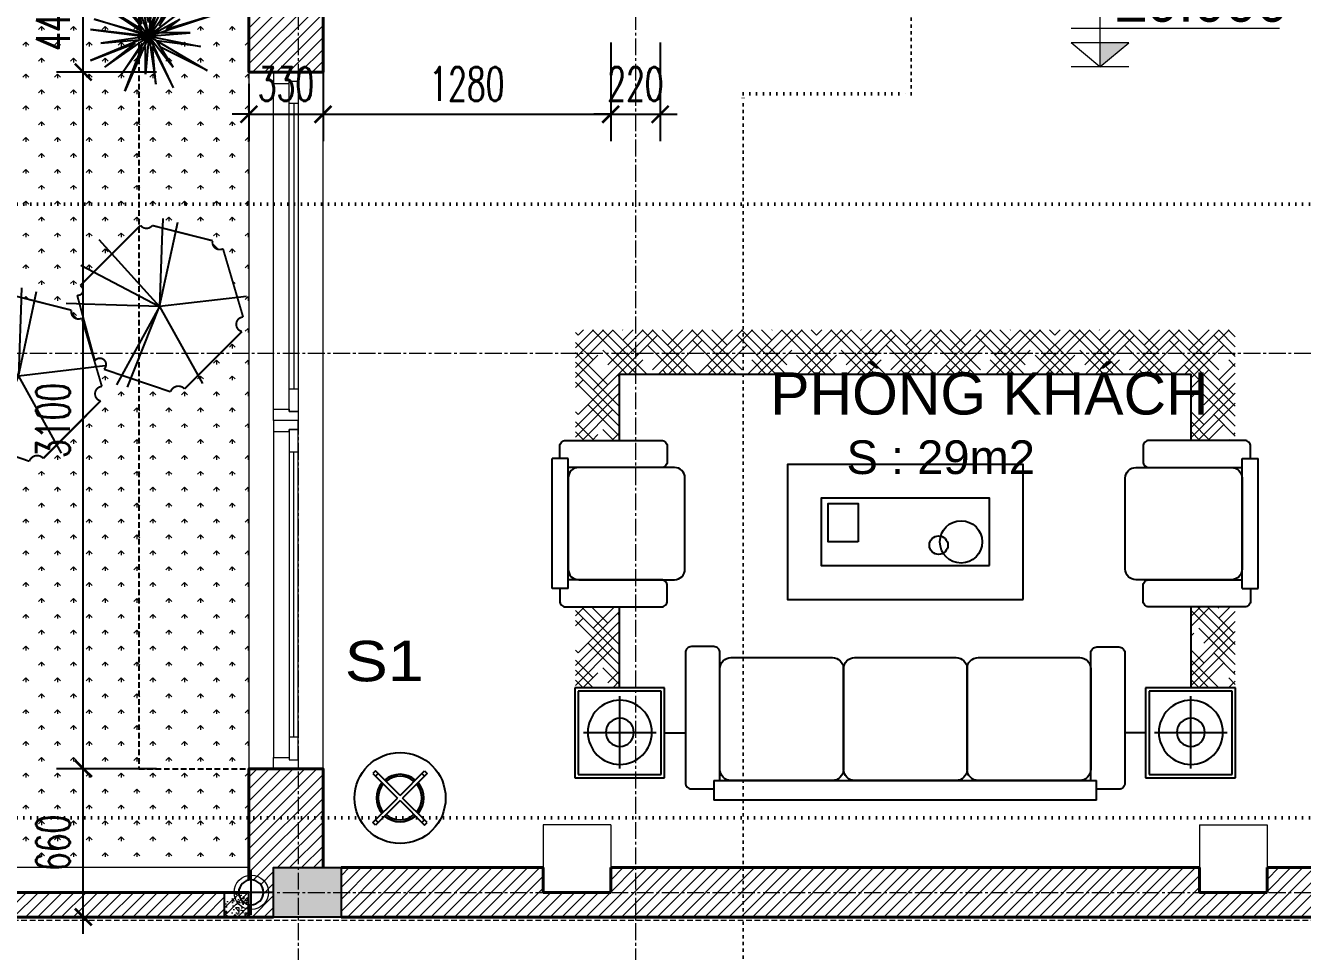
# Model space of a CAD drawing. Header units: millimetres. Extents: x -229618 to 2906, y -178063 to 96806.
# Drawn here: x -209867 to -204185, y -36808 to -32687 of the extents above; entities that cross this region are included whole.
import ezdxf
from ezdxf.enums import TextEntityAlignment as Align

# ---------------------------------------------------------------- set-up
doc = ezdxf.new("R2010")
doc.units = ezdxf.units.MM
doc.header["$LTSCALE"] = 200
doc.header["$MEASUREMENT"] = 0
doc.set_wipeout_variables(frame=1)
doc.header["$PDMODE"] = 3
doc.header["$PDSIZE"] = 50
for name, pattern in [('ACAD_ISO07W100', [3, 0, -3]), ('CENTER2', [1.125, 0.75, -0.125, 0.125, -0.125]), ('DASHED2', [0.375, 0.25, -0.125]), ('HIDDEN2', [0.1875, 0.125, -0.0625])]:
    doc.linetypes.add(name, pattern=pattern)
doc.layers.get('0').update_dxf_attribs({"color": 95, "linetype": 'CONTINUOUS'})
doc.layers.get('DEFPOINTS').update_dxf_attribs({"linetype": 'CONTINUOUS'})
for name, color, linetype, lineweight in [('cat', 1, 'CONTINUOUS', 40), ('hatch', 250, 'CONTINUOUS', 5), ('KH cat', 2, 'HIDDEN2', 50), ('khuat', 8, 'DASHED2', 15), ('nho', 252, 'CONTINUOUS', 15), ('thay', 7, 'CONTINUOUS', 18), ('tim', 18, 'CENTER2', 9)]:
    doc.layers.add(name, color=color, linetype=linetype, lineweight=lineweight)
for name, color, linetype in [('Cayxanh', 99, 'CONTINUOUS'), ('COT', 2, 'CONTINUOUS'), ('DIM', 251, 'CONTINUOUS'), ('NOITHAT', 99, 'CONTINUOUS'), ('TEXT', 33, 'CONTINUOUS'), ('thong ke cua', 7, 'CONTINUOUS'), ('VAT-LIEU', 251, 'CONTINUOUS')]:
    doc.layers.add(name, color=color, linetype=linetype)
doc.styles.add('Aria H iso', font='Vharial_0.ttf')
doc.styles.add('Arial iso', font='vnarial_0.ttf')
doc.styles.add('Arial N  iso', font='vnarialn_0.ttf')
doc.styles.add('Scale', font='vnsimli.shx', dxfattribs={"width": 0.65, "bigfont": 'bigfont.shx'})
doc.styles.add('T3', font='Vhavan_0.ttf', dxfattribs={"width": 0.8})
doc.dimstyles.new('Scale', dxfattribs={"dimscale": 75, "dimtxt": 2, "dimasz": 1, "dimexe": 1.6, "dimexo": 0, "dimgap": 0.8, "dimtad": 1, "dimdec": 0, "dimzin": 0, "dimdsep": 46, "dimtxsty": 'Scale', "dimblk": 'ARCHTICK', "dimcen": 0.1, "dimdle": 1, "dimclrd": 256, "dimclre": 256, "dimclrt": 3, "dimadec": 0, "dimazin": 0, "dimtfac": 1, "dimtdec": 0, "dimtix": 1, "dimtmove": 2, "dimatfit": 3, "dimldrblk": 'ARCHTICK', "dimfxl": 0, "dimtolj": 1, "dimtzin": 0, "dimarcsym": 0})
pattern_1 = [(45, (-231220.12, -29953.56), (-26.516504, 26.516504), [])]

# ---------------------------------------------------------------- blocks, each defined once
blk = doc.blocks.new('bankhach1')
at = {"layer": 'hatch'}
h = blk.add_hatch(dxfattribs=at)
h.set_pattern_fill('HOUND', color=256, scale=500, angle=135, style=0)
h.set_pattern_definition([(135, (113791.455, -122025.032), (-110.4854346, 66.291261), [500, -250]), (225, (113791.455, -122025.032), (110.4854346, 66.291261), [500, -250])])
h.paths.add_polyline_path([(-1199.5, 1467.9), (-1199.5, -1467.9), (-707.1, -1467.9), (-707.1, -1271.2), (-1002.8, -1271.2), (-1002.8, 1271.2), (-711.3, 1271.2), (-707.1, 1271.2), (-707.1, 1467.9)])
h.paths.add_polyline_path([(33.2, -1271.2), (33.2, -1467.9), (393.7, -1467.9), (393.7, -1271.2)])
h.paths.add_polyline_path([(33.2, 1467.9), (33.2, 1271.2), (393.7, 1271.2), (393.7, 1467.9)])
for p, q in [((-48.8, 1569.3), (-627.4, 1569.3)), ((-627.4, 1498.1), (-627.4, 1569.3)), ((-48.8, 1498.1), (-48.8, 1569.3)), ((-48.8, 1498.1), (-627.4, 1498.1)), ((393.7, 1469.3), (393.7, 1069.2)), ((793.9, 1469.3), (393.7, 1469.3)), ((408.7, 1454.3), (408.7, 1084.2)), ((778.8, 1454.3), (408.7, 1454.3)), ((591.9, 1108.9), (591.9, 1431.7)), ((778.8, 1084.2), (778.8, 1454.3)), ((793.9, 1069.2), (793.9, 1469.3)), ((753.3, 1270.3), (430.8, 1270.3)), ((408.7, 1084.2), (778.8, 1084.2)), ((393.7, 1069.2), (793.9, 1069.2)), ((806.4, -851.7), (806.4, 849.8)), ((893.9, 849.8), (893.9, -851.7)), ((806.4, -851.7), (893.9, -851.7)), ((393.7, -1071.1), (393.7, -1471.3)), ((793.9, -1071.1), (393.7, -1071.1)), ((793.9, -1471.3), (793.9, -1071.1)), ((408.7, -1086.1), (408.7, -1456.3)), ((778.8, -1086.1), (408.7, -1086.1)), ((591.9, -1431.6), (591.9, -1108.8)), ((778.8, -1456.3), (778.8, -1086.1)), ((753.3, -1270.2), (430.8, -1270.2)), ((393.7, -1471.3), (793.9, -1471.3)), ((408.7, -1456.3), (778.8, -1456.3)), ((-48.8, -1500), (-627.4, -1500)), ((-627.4, -1500), (-627.4, -1571.3)), ((-48.8, -1500), (-48.8, -1571.3)), ((-48.8, -1571.3), (-627.4, -1571.3))]:
    blk.add_line(p, q)
for points in [[(-627.5, 1535.4), (-681.1, 1535.4, 0.414214), (-707.1, 1509.4), (-707.1, 1083.8, 0.414214), (-681.1, 1057.8), (-612.7, 1057.8, 0.414214), (-586.7, 1083.8), (-586.7, 1497.9, 0.414214)], [(-46.5, 1535.4), (7.2, 1535.4, -0.414214), (33.2, 1509.4), (33.2, 1083.8, -0.414214), (7.2, 1057.8), (-61.2, 1057.8, -0.414214), (-87.2, 1083.8), (-87.2, 1497.9, -0.414214)], [(211.9, 851.4), (211.9, 949.7, -0.414214), (239.2, 977), (817.6, 977, -0.414214), (845, 949.7), (845, 850, -0.414214)], [(806.3, 825.5), (239.2, 825.1, -0.414214), (211.9, 852.5)], [(806.4, -825.1), (237.5, -825.1, 0.414214), (210.2, -852.5)], [(210.2, -851), (210.2, -951.5, 0.414214), (237.5, -978.8), (815.9, -978.8, 0.414214), (843.2, -951.5), (843.2, -851.7, 0.414214)], [(-627.5, -1537.3), (-681.1, -1537.3, -0.414214), (-707.1, -1511.3), (-707.1, -1085.7, -0.414214), (-681.1, -1059.8), (-612.7, -1059.8, -0.414214), (-586.7, -1085.7), (-586.7, -1499.8, -0.414214)], [(-46.5, -1537.3), (7.2, -1537.3, 0.414214), (33.2, -1511.3), (33.2, -1085.7, 0.414214), (7.2, -1059.8), (-61.2, -1059.8, 0.414214), (-87.2, -1085.7), (-87.2, -1499.8, 0.414214)]]:
    blk.add_lwpolyline(points, format="xyb")
for points in [[(-133.9, 978.5), (-540, 978.5, -0.414214), (-586.7, 1025.3), (-586.7, 1451.3, -0.414214), (-540, 1498.1), (-133.9, 1498.1, -0.414214), (-87.2, 1451.3), (-87.2, 1025.3, -0.414214)], [(806.3, 776), (806.3, 324.1, -0.414214), (757.1, 274.9), (308.6, 274.9, -0.414214), (259.4, 324.1), (259.4, 776, -0.414214), (308.6, 825.2), (757.1, 825.2, -0.414214)], [(806.3, 225.9), (806.3, -225.9, -0.414214), (757.1, -275.1), (308.6, -275.1, -0.414214), (259.4, -225.9), (259.4, 225.9, -0.414214), (308.6, 275.1), (757.1, 275.1, -0.414214)], [(806.3, -324.4), (806.3, -775.9, -0.414214), (757.1, -825.1), (308.6, -825.1, -0.414214), (259.4, -775.9), (259.4, -324.4, -0.414214), (308.6, -275.1), (757.1, -275.1, -0.414214)], [(-133.9, -980.5), (-540, -980.5, 0.414214), (-586.7, -1027.2), (-586.7, -1453.2, 0.414214), (-540, -1500), (-133.9, -1500, 0.414214), (-87.2, -1453.2), (-87.2, -1027.2, 0.414214)]]:
    blk.add_lwpolyline(points, format="xyb", close=True)
blk.add_lwpolyline([(893.9, 849.8), (806.4, 849.8)])
for points in [[(0, 524.9), (-600, 524.9), (-600, -524.9), (0, -524.9)], [(-150, 374.9), (-450, 374.9), (-450, -374.9), (-150, -374.9)], [(-255.8, -209.9), (-255.8, -343.3), (-426.4, -343.3), (-426.4, -209.9)]]:
    blk.add_lwpolyline(points, close=True)
for centre, radius in [((-255.8, 248), 94.1), ((-241.1, 148), 41.1)]:
    blk.add_circle(centre, radius)
at = {"extrusion": (0, 0, -1)}
for centre, major_axis in [((591.9, 1270.3), (-100.8, -100.8)), ((591.9, 1270.3), (-44.2, -44.2)), ((591.9, -1270.2), (-100.8, -100.8)), ((591.9, -1270.2), (-44.2, -44.2))]:
    blk.add_ellipse(centre, major_axis=major_axis, ratio=1, start_param=3.926991, end_param=10.210176, dxfattribs=at)
at = {"layer": 'NOITHAT'}
for p, q in [((-707.1, 1271.2), (-1002.8, 1271.2)), ((-1002.8, -1271.2), (-1002.8, 1271.2)), ((393.7, 1271.2), (33.2, 1271.2)), ((593.8, 1069.2), (593.8, 977)), ((593.8, -1071.1), (593.8, -978.8)), ((-707.1, -1271.2), (-1002.8, -1271.2)), ((393.7, -1271.2), (33.2, -1271.2))]:
    blk.add_line(p, q, dxfattribs=at)
blk = doc.blocks.new('bd')
at = {"layer": 'NOITHAT'}
for p, q in [((-218, 241), (-241, 218)), ((0, 23), (-218, 241)), ((0, 23), (218, 241)), ((218, 241), (241, 218)), ((-241, 218), (-23, 0)), ((-195, 218), (-218, 195)), ((241, 218), (23, 0)), ((195, 218), (218, 195)), ((-241, -218), (-23, 0)), ((241, -218), (23, 0)), ((0, -23), (-218, -241)), ((0, -23), (218, -241)), ((-218, -241), (-241, -218)), ((-195, -218), (-218, -195)), ((195, -218), (218, -195)), ((218, -241), (241, -218))]:
    blk.add_line(p, q, dxfattribs=at)
blk.add_circle((0, 0), 405, dxfattribs=at)
for radius, start, end in [(211, 139.4117, 220.5883), (194, 139.7802, 220.2198), (211, 49.4117, 130.5883), (194, 49.7802, 130.2198), (194, 319.7802, 40.2198), (211, 319.4117, 40.5883), (211, 229.4117, 310.5883), (194, 229.7802, 310.2198)]:
    blk.add_arc((0, 0), radius, start, end, dxfattribs=at)
blk = doc.blocks.new('cao do')
at = {"layer": 'thay'}
for p, q in [((0, 444.6), (0, 0)), ((798.2, 170.2), (-128.3, 170.2)), ((0, 0), (-127.9, 106.1)), ((127.9, 106.1), (-127.9, 106.1)), ((0, 0), (127.9, 106.1))]:
    blk.add_line(p, q, dxfattribs=at)
at = {"layer": 'thay', "ltscale": 600}
blk.add_line((128.3, 0), (-128.3, 0), dxfattribs=at)
at = {"layer": 'thay', "color": 150, "ltscale": 600}
blk.add_solid([(0, 0), (0, 106.1), (127.9, 106.1)], dxfattribs=at)
at = {"layer": 'TEXT', "style": 'Arial N  iso'}
blk.add_attdef('%%P0.000', text='', height=200, dxfattribs=at).set_placement((69.5, 290), align=Align.MIDDLE_LEFT)
blk = doc.blocks.new('_ArchTick')
at = {"color": 0, "linetype": 'ByBlock', "const_width": 0.15}
blk.add_lwpolyline([(-0.5, -0.5), (0.5, 0.5)], dxfattribs=at)
blk = doc.blocks.new('*D276')
at = {"layer": 'DEFPOINTS', "color": 0, "linetype": 'Continuous'}
for p in [(-209609.5, -35994.5), (-209284.5, -35994.5), (-209284.5, -36654.5)]:
    blk.add_point(p, dxfattribs=at)
at = {"layer": 'DIM', "linetype": 'Continuous', "lineweight": -2}
for p, q in [((-209609.5, -36729.5), (-209609.5, -35919.5)), ((-209284.5, -35994.5), (-209729.5, -35994.5)), ((-209284.5, -36654.5), (-209729.5, -36654.5))]:
    blk.add_line(p, q, dxfattribs=at)
at = {"layer": 'DIM', "linetype": 'Continuous', "lineweight": -2, "xscale": 75, "yscale": 75, "zscale": 75}
for p, rotation in [((-209609.5, -35994.5), 90), ((-209609.5, -36654.5), 270)]:
    blk.add_blockref('_ArchTick', p, dxfattribs=dict(at, rotation=rotation))
at = {"layer": 'DIM', "color": 3, "linetype": 'Continuous', "insert": (-209744.5, -36324.5), "char_height": 150, "attachment_point": 5, "rotation": 90, "style": 'Scale'}
blk.add_mtext('\\A1;660', dxfattribs=at)
blk = doc.blocks.new('*D305')
at = {"layer": 'DEFPOINTS', "color": 0, "linetype": 'Continuous'}
for p in [(-208873, -32946.7), (-208543, -32946.7), (-208543, -33082.3)]:
    blk.add_point(p, dxfattribs=at)
at = {"layer": 'DIM', "linetype": 'Continuous', "lineweight": -2}
for p, q in [((-208873, -32946.7), (-208873, -33202.3)), ((-208543, -32946.7), (-208543, -33202.3)), ((-208873, -33082.3), (-208948, -33082.3)), ((-208873, -33082.3), (-208543, -33082.3)), ((-208543, -33082.3), (-208468, -33082.3))]:
    blk.add_line(p, q, dxfattribs=at)
at = {"layer": 'DIM', "linetype": 'Continuous', "lineweight": -2, "xscale": 75, "yscale": 75, "zscale": 75}
blk.add_blockref('_ArchTick', (-208873, -33082.3), dxfattribs=at)
at = {"layer": 'DIM', "linetype": 'Continuous', "lineweight": -2, "xscale": 75, "yscale": 75, "zscale": 75, "rotation": 180}
blk.add_blockref('_ArchTick', (-208543, -33082.3), dxfattribs=at)
at = {"layer": 'DIM', "color": 3, "linetype": 'Continuous', "insert": (-208708, -32947.3), "char_height": 150, "attachment_point": 5, "style": 'Scale'}
blk.add_mtext('\\A1;330', dxfattribs=at)
blk = doc.blocks.new('*D306')
at = {"layer": 'DEFPOINTS', "color": 0, "linetype": 'Continuous'}
for p in [(-208543, -32762.4), (-207263, -32762.4), (-207263, -33082.3)]:
    blk.add_point(p, dxfattribs=at)
at = {"layer": 'DIM', "linetype": 'Continuous', "lineweight": -2}
for p, q in [((-208543, -32762.4), (-208543, -33202.3)), ((-207263, -32762.4), (-207263, -33202.3)), ((-208618, -33082.3), (-207188, -33082.3))]:
    blk.add_line(p, q, dxfattribs=at)
at = {"layer": 'DIM', "linetype": 'Continuous', "lineweight": -2, "xscale": 75, "yscale": 75, "zscale": 75, "rotation": 180}
blk.add_blockref('_ArchTick', (-208543, -33082.3), dxfattribs=at)
at = {"layer": 'DIM', "linetype": 'Continuous', "lineweight": -2, "xscale": 75, "yscale": 75, "zscale": 75}
blk.add_blockref('_ArchTick', (-207263, -33082.3), dxfattribs=at)
at = {"layer": 'DIM', "color": 3, "linetype": 'Continuous', "insert": (-207903, -32947.3), "char_height": 150, "attachment_point": 5, "style": 'Scale'}
blk.add_mtext('\\A1;1280', dxfattribs=at)
blk = doc.blocks.new('*D167')
at = {"layer": 'DEFPOINTS', "color": 0, "linetype": 'Continuous'}
for p in [(-207263, -32762.4), (-207043, -32762.4), (-207043, -33082.3)]:
    blk.add_point(p, dxfattribs=at)
at = {"layer": 'DIM', "linetype": 'Continuous', "lineweight": -2}
for p, q in [((-207263, -32762.4), (-207263, -33202.3)), ((-207043, -32762.4), (-207043, -33202.3)), ((-207263, -33082.3), (-207338, -33082.3)), ((-207263, -33082.3), (-207043, -33082.3)), ((-207043, -33082.3), (-206968, -33082.3))]:
    blk.add_line(p, q, dxfattribs=at)
at = {"layer": 'DIM', "linetype": 'Continuous', "lineweight": -2, "xscale": 75, "yscale": 75, "zscale": 75}
blk.add_blockref('_ArchTick', (-207263, -33082.3), dxfattribs=at)
at = {"layer": 'DIM', "linetype": 'Continuous', "lineweight": -2, "xscale": 75, "yscale": 75, "zscale": 75, "rotation": 180}
blk.add_blockref('_ArchTick', (-207043, -33082.3), dxfattribs=at)
at = {"layer": 'DIM', "color": 3, "linetype": 'Continuous', "insert": (-207153, -32947.3), "char_height": 150, "attachment_point": 5, "style": 'Scale'}
blk.add_mtext('\\A1;220', dxfattribs=at)
blk = doc.blocks.new('tn')
at = {"layer": 'DIM', "linetype": 'Continuous'}
for p, q in [((-0.4, 100), (-0.4, -100)), ((99.6, 0), (-99.6, 0))]:
    blk.add_line(p, q, dxfattribs=at)
at = {"layer": 'TEXT', "linetype": 'Continuous'}
blk.add_circle((-0.4, 0), 55, dxfattribs=at)
blk = doc.blocks.new('cay2')
blk.add_wipeout([(-783, 2606), (-670, 2541), (-564, 2533), (-470, 2560), (-411, 2604), (-366, 2656), (-346, 2707), (1721, 2007), (1706, 1886), (1709, 1783), (1763, 1696), (1841, 1650), (1960, 1649), (2033, 1688), (2058, 1715), (2621, -363), (2527, -374), (2478, -408), (2441, -470), (2435, -543), (2455, -601), (2521, -666), (633, -2556), (527, -2513), (420, -2486), (328, -2506), (236, -2579), (-1684, -2094), (-1684, -1991), (-1767, -1861), (-1838, -1838), (-2014, -1840), (-2653, 330), (-2535, 371), (-2436, 544), (-2458, 664), (-2615, 791), (-792, 2615)]).dxf.layer = 'NOITHAT'
at = {"color": 0}
for p, q in [((0, 0), (-1361, 2446)), ((1019, 2557), (0, 0)), ((0, 0), (1372, 2490)), ((-2756, -321), (0, 0)), ((0, 0), (-580, -2689)), ((-97, -2800), (0, 0)), ((0, 0), (2971, -100)), ((2506, -1317), (0, 0)), ((1930, -2136), (0, 0)), ((-1666, -2009), (-1838, -1838))]:
    blk.add_line(p, q, dxfattribs=at)
at = {"color": 0, "const_width": 60.3}
blk.add_lwpolyline([(662, -2533), (2524, -663, -0.87835), (2621, -363), (2058, 1715, -1.08251), (1768, 1992), (-346, 2707, -0.572261), (-792, 2615), (-2615, 791, -0.858996), (-2653, 330), (-2014, -1840, -0.641787), (-1684, -2094), (236, -2579, -0.502365), (604, -2579)], format="xyb", close=True, dxfattribs=at)
blk = doc.blocks.new('kh cua')
at = {"ltscale": 600}
blk.add_wipeout([(0, 210.4), (-65, 200.1), (-123.6, 170.2), (-170.2, 123.6), (-200.1, 65), (-210.4, 0), (-200.1, -65), (-170.2, -123.6), (-123.6, -170.2), (-65, -200.1), (0, -210.4), (65, -200.1), (123.6, -170.2), (170.2, -123.6), (200.1, -65), (210.4, 0), (200.1, 65), (170.2, 123.6), (123.6, 170.2), (65, 200.1)], dxfattribs=at).dxf.layer = 'thong ke cua'
at = {"layer": 'thong ke cua', "color": 1, "style": 'T3', "width": 0.973787}
blk.add_attdef('AA', text='', height=180, rotation=0.3157, dxfattribs=at).set_placement((-171.5, -80.9), (179.8, -78.9), align=Align.FIT)
blk = doc.blocks.new('*D56')
at = {"layer": 'DEFPOINTS', "color": 0, "linetype": 'Continuous'}
for p in [(-209609.5, -32894.5), (-209284.5, -32894.5), (-209284.5, -35994.5)]:
    blk.add_point(p, dxfattribs=at)
at = {"layer": 'DIM', "linetype": 'Continuous', "lineweight": -2}
for p, q in [((-209609.5, -36069.5), (-209609.5, -32819.5)), ((-209284.5, -32894.5), (-209729.5, -32894.5)), ((-209284.5, -35994.5), (-209729.5, -35994.5))]:
    blk.add_line(p, q, dxfattribs=at)
at = {"layer": 'DIM', "linetype": 'Continuous', "lineweight": -2, "xscale": 75, "yscale": 75, "zscale": 75}
for p, rotation in [((-209609.5, -32894.5), 90), ((-209609.5, -35994.5), 270)]:
    blk.add_blockref('_ArchTick', p, dxfattribs=dict(at, rotation=rotation))
at = {"layer": 'DIM', "color": 3, "linetype": 'Continuous', "insert": (-209744.5, -34444.5), "char_height": 150, "attachment_point": 5, "rotation": 90, "style": 'Scale'}
blk.add_mtext('\\A1;3100', dxfattribs=at)
blk = doc.blocks.new('*D57')
at = {"layer": 'DEFPOINTS', "color": 0, "linetype": 'Continuous'}
for p in [(-209609.5, -32454.5), (-209284.5, -32454.5), (-209284.5, -32894.5)]:
    blk.add_point(p, dxfattribs=at)
at = {"layer": 'DIM', "linetype": 'Continuous', "lineweight": -2}
for p, q in [((-209609.5, -32969.5), (-209609.5, -32379.5)), ((-209284.5, -32454.5), (-209729.5, -32454.5)), ((-209284.5, -32894.5), (-209729.5, -32894.5))]:
    blk.add_line(p, q, dxfattribs=at)
at = {"layer": 'DIM', "linetype": 'Continuous', "lineweight": -2, "xscale": 75, "yscale": 75, "zscale": 75}
for p, rotation in [((-209609.5, -32454.5), 90), ((-209609.5, -32894.5), 270)]:
    blk.add_blockref('_ArchTick', p, dxfattribs=dict(at, rotation=rotation))
at = {"layer": 'DIM', "color": 3, "linetype": 'Continuous', "insert": (-209744.5, -32674.5), "char_height": 150, "attachment_point": 5, "rotation": 90, "style": 'Scale'}
blk.add_mtext('\\A1;440', dxfattribs=at)
blk = doc.blocks.new('COTOCTIEN')
at = {"layer": 'Cayxanh'}
for p, q in [((0, 0), (-113, 1074)), ((-113, 1074), (0, 226)), ((0, 0), (226, 1074)), ((0, 226), (226, 1074)), ((0, 0), (-735, 1017)), ((-735, 1017), (-170, 170)), ((0, 0), (735, 904)), ((735, 904), (125, 200)), ((0, 0), (-396, 791)), ((-396, 791), (-177, 246)), ((0, 0), (-226, 678)), ((-226, 678), (-16, 153)), ((0, 0), (283, 791)), ((283, 791), (125, 200)), ((0, 0), (-735, 565)), ((-735, 565), (-57, 57)), ((0, 0), (848, 565)), ((848, 565), (113, 113)), ((0, 0), (-1017, 339)), ((-1017, 339), (-283, 113)), ((0, 0), (-509, 283)), ((-509, 283), (-283, 113)), ((0, 0), (904, 283)), ((904, 283), (113, 57)), ((0, 0), (-961, -565)), ((0, 0), (-848, -170)), ((0, 0), (-678, 57)), ((-678, 57), (-170, 57)), ((0, 0), (-396, -509)), ((0, 0), (-396, -848)), ((0, 0), (-113, -791)), ((0, 0), (961, 113)), ((0, 0), (57, -622)), ((0, 0), (396, -904)), ((0, 0), (961, -396)), ((0, 0), (791, -113)), ((0, 0), (452, -622)), ((0, 0), (735, -509)), ((961, 113), (113, 0)), ((-961, -565), (-190, -180)), ((-848, -170), (-123, -72)), ((-396, -509), (-123, -72)), ((-57, -170), (-396, -848)), ((-113, -791), (-57, -170)), ((57, -622), (57, -170)), ((452, -622), (113, -113)), ((396, -904), (113, -170)), ((791, -113), (170, -57)), ((961, -396), (226, -113)), ((226, -113), (735, -509))]:
    blk.add_line(p, q, dxfattribs=at)

msp = doc.modelspace()

# ---------------------------------------------------------------- hatches: boundary and pattern name
at = {"layer": 'hatch', "linetype": 'Continuous'}
h = msp.add_hatch(dxfattribs=at)
h.set_pattern_fill('BT', color=256, scale=100, style=0)
h.set_pattern_definition([(0, (83.29, 12.83), (0, 100), [0, -100]), (0, (12.65, 56.06), (0, 100), [0, -100]), (0, (15.78, 38.46), (0, 100), [0, -100]), (0, (51, 46.67), (0, 100), [0, -100]), (0, (32.02, 75.43), (0, 100), [0, -100]), (0, (26.93, 62.72), (0, 100), [0, -100]), (0, (35.94, 84.04), (0, 100), [0, -100]), (0, (22.04, 92.45), (0, 100), [0, -100]), (0, (41.22, 70.54), (0, 100), [0, -100]), (0, (9.13, 70.93), (0, 100), [0, -100]), (0, (73.12, 71.32), (0, 100), [0, -100]), (0, (87.6, 74.06), (0, 100), [0, -100]), (0, (80.16, 63.89), (0, 100), [0, -100]), (0, (82.32, 50.2), (0, 100), [0, -100]), (0, (56.29, 62.13), (0, 100), [0, -100]), (0, (55.51, 34.55), (0, 100), [0, -100]), (0, (55.51, 25.94), (0, 100), [0, -100]), (0, (8.15, 23.98), (0, 100), [0, -100]), (0, (47.68, 35.72), (0, 100), [0, -100]), (0, (48.07, 2.46), (0, 100), [0, -100]), (0, (37.31, 23.79), (0, 100), [0, -100]), (0, (38.09, 14), (0, 100), [0, -100]), (0, (25.17, 6.77), (0, 100), [0, -100]), (0, (31.83, 20.07), (0, 100), [0, -100]), (0, (27.13, 24.18), (0, 100), [0, -100]), (45, (79.99, 21.105), (0, 100.00003), [8, -133.4214]), (135, (85.65, 26.76), (-100.00003, 0), [8, -133.4214]), (270, (79.99, 32.42), (100, -2e-14), [11.3137, -88.6863]), (180, (76.52, 22.38), (-1e-14, -100), [12, -88]), (270, (64.52, 22.38), (100, -2e-14), [12, -88]), (45, (64.52, 10.38), (0, 100.00003), [16.9706, -124.4508]), (90, (39.51, 29.29), (-100, 6e-15), [16.8, -83.2]), (180, (39.51, 46.09), (-1e-14, -100), [16.8, -83.2]), (315, (22.714, 46.095), (100.00003, -2e-14), [23.7588, -117.6626]), (135, (25.28, 11.31), (-100.00003, 0), [7, -134.4214]), (225, (20.33, 16.26), (-1e-14, -100.00003), [7, -134.4214]), (0, (15.38, 11.31), (0, 100), [9.8995, -90.1005]), (0, (61.83, 78.92), (0, 100), [13.75, -86.25]), (90, (75.58, 78.92), (-100, 6e-15), [13.75, -86.25]), (225, (75.584, 92.67), (-1e-14, -100.00003), [19.4454, -121.9759]), (270, (50.27, 80.91), (100, -2e-14), [12.5, -87.5]), (0, (50.27, 68.41), (0, 100), [12.5, -87.5]), (135, (62.77, 68.41), (-100.00003, 0), [17.6777, -123.7437]), (45, (56.63, 84.76), (0, 100.00003), [8.5, -132.9214]), (135, (62.64, 90.77), (-100.00003, 0), [8.5, -132.9214]), (270, (56.63, 96.78), (100, -2e-14), [12.0208, -87.9792]), (135, (17.366, 77.56), (-100.00003, 0), [14.1421, -127.2792]), (0, (7.37, 77.56), (0, 100), [10, -90]), (270, (7.37, 87.56), (100, -2e-14), [10, -90]), (45, (0, 0), (-49.497475, 49.497475), []), (45, (35, 0), (-49.497475, 49.497475), [])])
h.paths.add_polyline_path([(-200963, -26684.5), (-200743, -26684.5), (-200743, -26904.5), (-200963, -26904.5)])
h.paths.add_polyline_path([(-195563, -32234.5), (-195343, -32234.5), (-195343, -32454.5), (-195563, -32454.5)])
h.paths.add_polyline_path([(-196763, -28634.5), (-196543, -28634.5), (-196543, -28854.5), (-196763, -28854.5)])
h.paths.add_polyline_path([(-208763, -29834.5), (-208543, -29834.5), (-208543, -30054.5), (-208763, -30054.5)])
h.paths.add_polyline_path([(-207263, -29834.5), (-207043, -29834.5), (-207043, -30054.5), (-207263, -30054.5)])
h.paths.add_polyline_path([(-207263, -26684.5), (-207043, -26684.5), (-207043, -26904.5), (-207263, -26904.5)])
h.paths.add_polyline_path([(-195563, -32234.5), (-195643, -32234.5), (-195643, -32454.4), (-195563, -32454.4)])
h.paths.add_polyline_path([(-203363, -33954.5), (-203143, -33954.5), (-203143, -34254.5), (-203363, -34254.5)])
h.paths.add_polyline_path([(-203443, -36654.5), (-203443, -36434.5), (-203143, -36434.5), (-203143, -36654.5)])
h.paths.add_polyline_path([(-208463, -36434.5), (-208463, -36654.5), (-208763, -36654.5), (-208763, -36434.5)])
h.paths.add_polyline_path([(-195643, -36654.5), (-195643, -36434.5), (-195343, -36434.5), (-195343, -36654.5)])
h.paths.add_polyline_path([(-200663, -28634.5), (-200663, -28854.5), (-200963, -28854.5), (-200963, -28634.5)])
h.paths.add_polyline_path([(-203443, -30054.5), (-203443, -29834.5), (-203143, -29834.5), (-203143, -30054.5)])
h.paths.add_polyline_path([(-208463, -32234.5), (-208463, -32454.5), (-208763, -32454.5), (-208763, -32234.5)])
h.paths.add_polyline_path([(-200963, -32154.5), (-200743, -32154.5), (-200743, -32454.5), (-200963, -32454.5)])
h.paths.add_polyline_path([(-200663, -36434.5), (-200663, -36654.5), (-200963, -36654.5), (-200963, -36434.5)])
h = msp.add_hatch(dxfattribs=at)
h.set_pattern_fill('ANSI31', color=256, scale=300, style=0)
h.set_pattern_definition([(45, (-236950.12, -34153.56), (-26.516504, 26.516504), [])])
h.paths.add_polyline_path([(-208433, -32454.5), (-208463, -32454.5), (-208463, -32234.5), (-208433, -32234.5)])
h.paths.add_polyline_path([(-203143, -30319.5), (-203443, -30319.5), (-203443, -30054.5), (-203143, -30054.5)])
h.paths.add_polyline_path([(-208433, -30164.5), (-208873, -30164.5), (-208873, -29724.5), (-208433, -29724.5)])
h.paths.add_polyline_path([(-208543, -30054.5), (-208543, -29834.5), (-208763, -29834.5), (-208763, -30054.5)], flags=16)
h.paths.add_polyline_path([(-208543, -32894.5), (-208873, -32894.5), (-208873, -32234.5), (-208763, -32234.5), (-208763, -32454.5), (-208543, -32454.5)])
h.paths.add_polyline_path([(-200743, -32124.5), (-200963, -32124.5), (-200963, -31644.5), (-200743, -31644.5)])
h.paths.add_polyline_path([(-200963, -32154.5), (-200963, -32124.5), (-200743, -32124.5), (-200743, -32154.5)])
h.paths.add_polyline_path([(-207263, -31949.5), (-207043, -31949.5), (-207043, -32454.5), (-208433, -32454.5), (-208433, -32234.5), (-207263, -32234.5)])
h.paths.add_polyline_path([(-207043, -30449.5), (-207263, -30449.5), (-207263, -30054.5), (-207043, -30054.5)])
h.paths.add_polyline_path([(-204383, -29944.5), (-204383, -29834.5), (-206763, -29834.5), (-206763, -29724.5), (-207263, -29724.5), (-207263, -29834.5), (-207043, -29834.5), (-207043, -29944.5)])
h = msp.add_hatch(dxfattribs=at)
h.set_pattern_fill('GRASS', color=256, scale=100, style=0)
h.set_pattern_definition([(270, (12660.6, -57722.86), (-70.710678, -70.710678), [18.75, -122.671356]), (315, (12660.6, -57722.86), (-70.71068, -70.71068), [18.75, -81.25]), (225, (12660.6, -57722.86), (-70.71068, 70.71068), [18.75, -81.25])])
h.paths.add_polyline_path([(-212653, -32454.5), (-208873, -32454.5), (-208873, -36434.5), (-212653, -36434.5)])
h = msp.add_hatch(dxfattribs=at)
h.set_pattern_fill('ANSI31', color=256, scale=300, style=0)
h.set_pattern_definition(pattern_1)
h.paths.add_polyline_path([(-203253, -36434.5), (-203363, -36434.5), (-203363, -34254.5), (-203253, -34254.5)])
h.paths.add_polyline_path([(-203473, -36654.5), (-208433, -36654.5), (-208433, -36434.5), (-207563, -36434.5), (-207563, -36544.5), (-207263, -36544.5), (-207263, -36434.5), (-204643, -36434.5), (-204643, -36544.5), (-204343, -36544.5), (-204343, -36434.5), (-203473, -36434.5)])
edge = h.paths.add_edge_path(flags=17)
edge.add_line((-208863, -36544.5), (-208863, -36599.5))
edge.add_arc((-208863, -36544.5), 55, 270, 360)
edge.add_line((-208808, -36544.5), (-208863, -36544.5))
edge = h.paths.add_edge_path()
edge.add_arc((-208863, -36544.5), 55, 0, 100.4757, ccw=False)
edge.add_line((-208808, -36544.5), (-208863, -36544.5))
edge.add_line((-208863, -36544.5), (-208863, -36599.5))
edge.add_arc((-208863, -36544.5), 55, 259.5243, 270, ccw=False)
edge.add_line((-208873, -36598.6), (-208873, -36654.5))
edge.add_line((-208873, -36654.5), (-208763, -36654.5))
edge.add_line((-208763, -36654.5), (-208763, -36434.5))
edge.add_line((-208763, -36434.5), (-208543, -36434.5))
edge.add_line((-208543, -36434.5), (-208543, -35994.5))
edge.add_line((-208543, -35994.5), (-208873, -35994.5))
edge.add_line((-208873, -35994.5), (-208873, -36490.5))
h.paths.add_polyline_path([(-203443, -36654.5), (-203473, -36654.5), (-203473, -36434.5), (-203443, -36434.5)])
h.paths.add_polyline_path([(-208433, -36654.5), (-208463, -36654.5), (-208463, -36434.5), (-208433, -36434.5)])
h = msp.add_hatch(dxfattribs=at)
h.set_pattern_fill('ANSI31', color=256, scale=300, style=0)
h.set_pattern_definition(pattern_1)
h.paths.add_polyline_path([(-208983, -36654.5), (-208983, -36544.5), (-212653, -36544.5), (-212653, -36654.5)])
h = msp.add_hatch(dxfattribs=at)
h.set_pattern_fill('BT', color=256, scale=100, style=0)
h.set_pattern_definition([(0, (-11971.71, -9847.17), (0, 100), [0, -100]), (0, (-12042.35, -9803.94), (0, 100), [0, -100]), (0, (-12039.22, -9821.54), (0, 100), [0, -100]), (0, (-12004, -9813.33), (0, 100), [0, -100]), (0, (-12022.98, -9784.57), (0, 100), [0, -100]), (0, (-12028.07, -9797.28), (0, 100), [0, -100]), (0, (-12019.06, -9775.96), (0, 100), [0, -100]), (0, (-12032.96, -9767.55), (0, 100), [0, -100]), (0, (-12013.78, -9789.46), (0, 100), [0, -100]), (0, (-12045.87, -9789.07), (0, 100), [0, -100]), (0, (-11981.88, -9788.68), (0, 100), [0, -100]), (0, (-11967.4, -9785.94), (0, 100), [0, -100]), (0, (-11974.84, -9796.11), (0, 100), [0, -100]), (0, (-11972.68, -9809.8), (0, 100), [0, -100]), (0, (-11998.71, -9797.87), (0, 100), [0, -100]), (0, (-11999.49, -9825.45), (0, 100), [0, -100]), (0, (-11999.49, -9834.06), (0, 100), [0, -100]), (0, (-12046.85, -9836.02), (0, 100), [0, -100]), (0, (-12007.32, -9824.28), (0, 100), [0, -100]), (0, (-12006.93, -9857.54), (0, 100), [0, -100]), (0, (-12017.69, -9836.21), (0, 100), [0, -100]), (0, (-12016.91, -9846), (0, 100), [0, -100]), (0, (-12029.83, -9853.23), (0, 100), [0, -100]), (0, (-12023.17, -9839.93), (0, 100), [0, -100]), (0, (-12027.87, -9835.82), (0, 100), [0, -100]), (45, (-11975.01, -9838.895), (0, 100.00003), [8, -133.4214]), (135, (-11969.35, -9833.24), (-100.00003, 0), [8, -133.4214]), (270, (-11975.01, -9827.58), (100, -2e-14), [11.3137, -88.6863]), (180, (-11978.48, -9837.62), (-1e-14, -100), [12, -88]), (270, (-11990.48, -9837.62), (100, -2e-14), [12, -88]), (45, (-11990.48, -9849.62), (0, 100.00003), [16.9706, -124.4508]), (90, (-12015.49, -9830.71), (-100, 6e-15), [16.8, -83.2]), (180, (-12015.49, -9813.91), (-1e-14, -100), [16.8, -83.2]), (315, (-12032.286, -9813.905), (100.00003, -2e-14), [23.7588, -117.6626]), (135, (-12029.72, -9848.69), (-100.00003, 0), [7, -134.4214]), (225, (-12034.67, -9843.74), (-1e-14, -100.00003), [7, -134.4214]), (0, (-12039.62, -9848.69), (0, 100), [9.8995, -90.1005]), (0, (-11993.17, -9781.08), (0, 100), [13.75, -86.25]), (90, (-11979.42, -9781.08), (-100, 6e-15), [13.75, -86.25]), (225, (-11979.416, -9767.33), (-1e-14, -100.00003), [19.4454, -121.9759]), (270, (-12004.73, -9779.09), (100, -2e-14), [12.5, -87.5]), (0, (-12004.73, -9791.59), (0, 100), [12.5, -87.5]), (135, (-11992.23, -9791.59), (-100.00003, 0), [17.6777, -123.7437]), (45, (-11998.37, -9775.24), (0, 100.00003), [8.5, -132.9214]), (135, (-11992.36, -9769.23), (-100.00003, 0), [8.5, -132.9214]), (270, (-11998.37, -9763.22), (100, -2e-14), [12.0208, -87.9792]), (135, (-12037.634, -9782.44), (-100.00003, 0), [14.1421, -127.2792]), (0, (-12047.63, -9782.44), (0, 100), [10, -90]), (270, (-12047.63, -9772.44), (100, -2e-14), [10, -90]), (45, (-12055, -9860), (-49.497475, 49.497475), []), (45, (-12020, -9860), (-49.497475, 49.497475), [])])
h.paths.add_polyline_path([(-208873, -36654.5), (-208983, -36654.5), (-208983, -36544.5), (-208873, -36544.5)])

# ---------------------------------------------------------------- linework, layer by layer
at = {"layer": 'cat', "linetype": 'Continuous'}
for p, q in [((-208463, -36434.5), (-207563, -36434.5)), ((-207563, -36434.5), (-207563, -36544.5)), ((-207263, -36434.5), (-204643, -36434.5)), ((-207263, -36544.5), (-207263, -36434.5)), ((-204643, -36544.5), (-204643, -36434.5)), ((-204343, -36434.5), (-203443, -36434.5)), ((-204343, -36434.5), (-204343, -36544.5)), ((-207563, -36544.5), (-207263, -36544.5)), ((-204343, -36544.5), (-204643, -36544.5)), ((-208463, -36654.5), (-203443, -36654.5))]:
    msp.add_line(p, q, dxfattribs=at)
for points in [[(-208543, -32454.5), (-208543, -32894.5), (-208873, -32894.5), (-208873, -32234.5), (-208763, -32234.5)], [(-208543, -36434.5), (-208543, -35994.5), (-208873, -35994.5), (-208873, -36490.5)], [(-208873, -36544.5), (-212653, -36544.5)], [(-208873, -36598.6), (-208873, -36654.5), (-208763, -36654.5)], [(-208873, -36654.5), (-212653, -36654.5)]]:
    msp.add_lwpolyline(points, dxfattribs=at)
at = {"layer": 'COT', "linetype": 'Continuous'}
for points in [[(-208463, -36654.5), (-208763, -36654.5), (-208763, -36434.5), (-208463, -36434.5)], [(-208983, -36654.5), (-208873, -36654.5), (-208873, -36544.5), (-208983, -36544.5)]]:
    msp.add_lwpolyline(points, close=True, dxfattribs=at)
at = {"layer": 'KH cat', "linetype": 'ACAD_ISO07W100', "ltscale": 0.05}
for p, q in [((-205926.9, -32990.5), (-205926.9, -23846.6)), ((-206673.9, -39752.1), (-206673.9, -32990.5)), ((-206673.9, -32990.5), (-205926.9, -32990.5)), ((-215412, -33482.1), (-191040.3, -33482.1)), ((-215412, -36212.3), (-191040.3, -36212.3))]:
    msp.add_line(p, q, dxfattribs=at)
at = {"layer": 'nho', "linetype": 'Continuous'}
for p, q in [((-208763, -34394.5), (-208763, -32944.5)), ((-208673, -33034.5), (-208673, -34304.5)), ((-208763, -34494.5), (-208763, -35944.5)), ((-208673, -35854.5), (-208673, -34584.5))]:
    msp.add_line(p, q, dxfattribs=at)
for points in [[(-208693, -32944.5), (-208693, -32934.5), (-208653, -32934.5), (-208653, -32894.5), (-208763, -32894.5), (-208763, -32944.5)], [(-208693, -32934.5), (-208653, -32934.5), (-208653, -34404.5), (-208693, -34404.5)], [(-208693, -32934.5), (-208653, -32934.5), (-208653, -33034.5), (-208693, -33034.5)], [(-208693, -34304.5), (-208653, -34304.5), (-208653, -34404.5), (-208693, -34404.5)], [(-208693, -34394.5), (-208693, -34404.5), (-208653, -34404.5), (-208653, -34444.5), (-208763, -34444.5), (-208763, -34394.5)], [(-208693, -34494.5), (-208693, -34484.5), (-208653, -34484.5), (-208653, -34444.5), (-208763, -34444.5), (-208763, -34494.5)], [(-208693, -35954.5), (-208653, -35954.5), (-208653, -34484.5), (-208693, -34484.5)], [(-208693, -34584.5), (-208653, -34584.5), (-208653, -34484.5), (-208693, -34484.5)], [(-208693, -35954.5), (-208653, -35954.5), (-208653, -35854.5), (-208693, -35854.5)], [(-208693, -35944.5), (-208693, -35954.5), (-208653, -35954.5), (-208653, -35994.5), (-208763, -35994.5), (-208763, -35944.5)]]:
    msp.add_lwpolyline(points, close=True, dxfattribs=at)
msp.add_circle((-208862.3, -36544.5), 76.7, dxfattribs=at)
at = {"layer": 'thay'}
msp.add_line((-208873, -32894.5), (-208873, -35994.5), dxfattribs=at)
at = {"layer": 'thay', "linetype": 'Continuous'}
for p, q in [((-208543, -35994.5), (-208543, -32894.5)), ((-207263, -36244.5), (-207563, -36244.5)), ((-207563, -36244.5), (-207563, -36434.5)), ((-207263, -36244.5), (-207263, -36434.5)), ((-204643, -36244.5), (-204343, -36244.5)), ((-204643, -36244.5), (-204643, -36434.5)), ((-204343, -36244.5), (-204343, -36434.5))]:
    msp.add_line(p, q, dxfattribs=at)
msp.add_lwpolyline([(-208873, -36434.5), (-212653, -36434.5)], dxfattribs=at)
at = {"layer": 'tim', "ltscale": 0.5}
for p, q in [((-208653, -24419.5), (-208653, -39001.5)), ((-207153, -24419.5), (-207153, -39001.5)), ((-214460, -36544.5), (-191669.7, -36544.5))]:
    msp.add_line(p, q, dxfattribs=at)

# ---------------------------------------------------------------- block references
at = {"layer": 'Cayxanh', "xscale": -0.2699999999895226, "yscale": 0.2699999999895226, "zscale": 0.27}
msp.add_blockref('COTOCTIEN', (-209317.4, -32735.2), dxfattribs=at)
at = {"layer": 'DIM', "linetype": 'Continuous', "xscale": -1, "rotation": 180}
msp.add_blockref('tn', (-208862.7, -36544.5), dxfattribs=at)
at = {"layer": 'NOITHAT', "rotation": 270}
msp.add_blockref('bankhach1', (-205952.1, -35240.7), dxfattribs=at)
at = {"layer": 'NOITHAT', "xscale": 0.5, "yscale": 0.5, "zscale": 0.5}
msp.add_blockref('bd', (-208200.2, -36124.8), dxfattribs=at)
at = {"layer": 'thay', "linetype": 'Continuous'}
ref = msp.add_blockref('cao do', (-205086.2, -32870.5), dxfattribs=at)
ref.add_attrib('%%P0.000', '%%p0.000', dxfattribs={"layer": 'TEXT', "height": 180, "style": 'Arial N  iso'}).set_placement((-205016.7, -32580.5), align=Align.MIDDLE_LEFT)

# ---------------------------------------------------------------- texts
at = {"layer": 'TEXT', "style": 'Aria H iso'}
msp.add_text('phßng kh¸ch', height=187.5, dxfattribs=at).set_placement((-206553.1, -34418.3))
at = {"layer": 'TEXT', "style": 'Arial iso'}
msp.add_text('S : 29m2', height=150, dxfattribs=at).set_placement((-205375.4, -34683.1), align=Align.RIGHT)

# ---------------------------------------------------------------- dimensions: what is measured, and where the dimension line sits
at = {"layer": 'DIM', "linetype": 'Continuous'}
dim = msp.add_linear_dim(base=(-209609.5, -32454.5), p1=(-209284.5, -32894.5), p2=(-209284.5, -32454.5), angle=270, dimstyle='Scale', override={"dimfxl": 70}, dxfattribs=at)
dim.commit()
dim.dimension.update_dxf_attribs({"geometry": '*D57', "text_midpoint": (-209744.5, -32674.5)})
for base, p1, p2, picture, middle in [((-207263, -33082.3), (-208543, -32762.4), (-207263, -32762.4), '*D306', (-207903, -32947.3)), ((-207043, -33082.3), (-207263, -32762.4), (-207043, -32762.4), '*D167', (-207153, -32947.3)), ((-208543, -33082.3), (-208873, -32946.7), (-208543, -32946.7), '*D305', (-208708, -32947.3))]:
    dim = msp.add_linear_dim(base=base, p1=p1, p2=p2, dimstyle='Scale', override={"dimfxl": 70}, dxfattribs=at)
    dim.commit()
    dim.dimension.update_dxf_attribs({"geometry": picture, "text_midpoint": middle})
dim = msp.add_aligned_dim(p1=(-209284.5, -36654.5), p2=(-209284.5, -35994.5), distance=324.9, dimstyle='Scale', override={"dimfxl": 70}, dxfattribs=at)
dim.commit()
dim.dimension.update_dxf_attribs({"geometry": '*D276', "text_midpoint": (-209744.5, -36324.5)})

# ---------------------------------------------------------------- next in the draw order: block references
at = {"layer": 'Cayxanh', "extrusion": (0, 0, -1), "xscale": -0.1400000001303852, "yscale": 0.1400000001303852, "zscale": -0.14, "rotation": 180}
msp.add_blockref('cay2', (209270, -33938), dxfattribs=at)

# ---------------------------------------------------------------- next in the draw order: linework, layer by layer
at = {"layer": 'VAT-LIEU', "linetype": 'DASHED2', "ltscale": 0.5}
msp.add_lwpolyline([(-208873, -30164.5), (-208873, -31634.5), (-209363, -31634.5), (-209363, -35994.5), (-208873, -35994.5)], dxfattribs=at)

# ---------------------------------------------------------------- next in the draw order: block references
at = {"layer": 'Cayxanh', "extrusion": (0, 0, -1), "xscale": -0.1400000001303852, "yscale": 0.1400000001303852, "zscale": -0.14, "rotation": 180}
msp.add_blockref('cay2', (209898.3, -34247.1), dxfattribs=at)

# ---------------------------------------------------------------- next in the draw order: linework, layer by layer
at = {"layer": 'khuat', "linetype": 'DASHED2', "ltscale": 0.5}
msp.add_lwpolyline([(-212873, -36669.5), (-212873, -26669.5), (-192873, -26669.5), (-192873, -36669.5)], close=True, dxfattribs=at)
at = {"layer": 'tim', "ltscale": 0.5}
msp.add_line((-214460, -34144.5), (-191669.7, -34144.5), dxfattribs=at)

# ---------------------------------------------------------------- next in the draw order: dimensions: what is measured, and where the dimension line sits
at = {"layer": 'DIM', "linetype": 'Continuous'}
dim = msp.add_linear_dim(base=(-209609.5, -32894.5), p1=(-209284.5, -35994.5), p2=(-209284.5, -32894.5), angle=270, dimstyle='Scale', override={"dimfxl": 70}, dxfattribs=at)
dim.commit()
dim.dimension.update_dxf_attribs({"geometry": '*D56', "text_midpoint": (-209744.5, -34444.5)})

# ---------------------------------------------------------------- next in the draw order: block references
at = {"layer": 'thong ke cua'}
ref = msp.add_blockref('kh cua', (-208274.5, -35525.1), dxfattribs=at)
ref.add_attrib('AA', 's1', dxfattribs={"color": 1, "height": 180, "rotation": 0.3157, "style": 'T3', "width": 1.37008}).set_placement((-208446, -35605.9), (-208094.7, -35604), align=Align.FIT)

doc.saveas('drawing.dxf')
